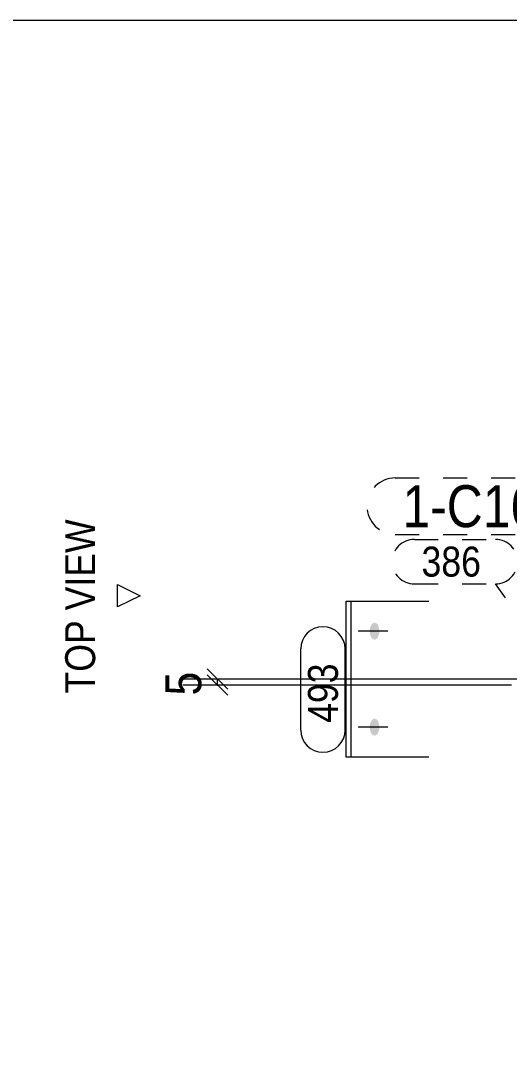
# Model space of a CAD drawing. Header units: millimetres. Extents: x 2 to 579, y 1 to 825.
# Drawn here: x 148.3 to 189, y 739.6 to 825 of the extents above; entities that cross this region are included whole.
import ezdxf

# ---------------------------------------------------------------- set-up
doc = ezdxf.new("R2010")
doc.units = ezdxf.units.MM
doc.linetypes.add('XKITLINE00', pattern=[0])
doc.linetypes.add('XKITLINE02', pattern=[4, 2, -2])
for name, color, linetype, lineweight in [('Bolt', 3, 'Continuous', 0), ('Dimensions', 7, 'Continuous', 0), ('DrawingSheet', 5, 'Continuous', 0), ('OtherObjectType', 7, 'Continuous', 0), ('Part', 2, 'Continuous', 0), ('PartMark', 7, 'Continuous', 0)]:
    doc.layers.add(name, color=color, linetype=linetype, lineweight=lineweight)
doc.styles.add('ARIAL', font='ARIAL.TTF')

# ---------------------------------------------------------------- blocks, each defined once
blk = doc.blocks.new('*A105')
at = {"layer": 'Bolt'}
blk.add_hatch(color=3, dxfattribs=at).paths.add_polyline_path([(177.4, 774.133), (177.401, 774.167), (177.404, 774.201), (177.407, 774.235), (177.411, 774.269), (177.417, 774.302), (177.423, 774.334), (177.43, 774.366), (177.438, 774.398), (177.447, 774.428), (177.456, 774.458), (177.467, 774.487), (177.478, 774.515), (177.49, 774.543), (177.503, 774.569), (177.517, 774.593), (177.531, 774.617), (177.546, 774.64), (177.561, 774.661), (177.578, 774.681), (177.594, 774.699), (177.611, 774.716), (177.629, 774.731), (177.647, 774.745), (177.665, 774.758), (177.684, 774.768), (177.703, 774.778), (177.722, 774.785), (177.742, 774.791), (177.761, 774.795), (177.781, 774.798), (177.8, 774.799), (177.82, 774.798), (177.84, 774.795), (177.859, 774.791), (177.879, 774.785), (177.898, 774.778), (177.917, 774.768), (177.935, 774.758), (177.954, 774.745), (177.972, 774.731), (177.989, 774.716), (178.007, 774.699), (178.023, 774.681), (178.039, 774.661), (178.055, 774.64), (178.07, 774.617), (178.084, 774.593), (178.098, 774.569), (178.11, 774.543), (178.122, 774.515), (178.134, 774.487), (178.144, 774.458), (178.154, 774.428), (178.163, 774.398), (178.171, 774.366), (178.178, 774.334), (178.184, 774.302), (178.189, 774.269), (178.194, 774.235), (178.197, 774.201), (178.199, 774.167), (178.201, 774.133), (178.201, 774.099), (178.201, 774.064), (178.199, 774.03), (178.197, 773.996), (178.194, 773.962), (178.189, 773.928), (178.184, 773.895), (178.178, 773.863), (178.171, 773.831), (178.163, 773.799), (178.154, 773.769), (178.144, 773.739), (178.134, 773.71), (178.122, 773.682), (178.11, 773.654), (178.098, 773.628), (178.084, 773.604), (178.07, 773.58), (178.055, 773.557), (178.039, 773.536), (178.023, 773.516), (178.007, 773.498), (177.989, 773.481), (177.972, 773.466), (177.954, 773.452), (177.935, 773.439), (177.917, 773.429), (177.898, 773.419), (177.879, 773.412), (177.859, 773.406), (177.84, 773.402), (177.82, 773.399), (177.8, 773.399), (177.781, 773.399), (177.761, 773.402), (177.742, 773.406), (177.722, 773.412), (177.703, 773.419), (177.684, 773.429), (177.665, 773.439), (177.647, 773.452), (177.629, 773.466), (177.611, 773.481), (177.594, 773.498), (177.578, 773.516), (177.561, 773.536), (177.546, 773.557), (177.531, 773.58), (177.517, 773.604), (177.503, 773.628), (177.49, 773.654), (177.478, 773.682), (177.467, 773.71), (177.456, 773.739), (177.447, 773.769), (177.438, 773.799), (177.43, 773.831), (177.423, 773.863), (177.417, 773.895), (177.411, 773.928), (177.407, 773.962), (177.404, 773.996), (177.401, 774.03), (177.4, 774.064), (177.399, 774.099)], flags=17)
at = {"layer": 'Bolt', "color": 3, "linetype": 'XKITLINE00', "lineweight": 0}
blk.add_line((178.899, 774.099), (176.44, 774.099), dxfattribs=at)
blk = doc.blocks.new('*A106')
at = {"layer": 'Bolt'}
blk.add_hatch(color=3, dxfattribs=at).paths.add_polyline_path([(177.4, 766.133), (177.401, 766.167), (177.404, 766.201), (177.407, 766.235), (177.411, 766.269), (177.417, 766.302), (177.423, 766.334), (177.43, 766.366), (177.438, 766.398), (177.447, 766.428), (177.456, 766.458), (177.467, 766.487), (177.478, 766.515), (177.49, 766.543), (177.503, 766.569), (177.517, 766.593), (177.531, 766.617), (177.546, 766.64), (177.561, 766.661), (177.578, 766.681), (177.594, 766.699), (177.611, 766.716), (177.629, 766.731), (177.647, 766.745), (177.665, 766.758), (177.684, 766.768), (177.703, 766.778), (177.722, 766.785), (177.742, 766.791), (177.761, 766.795), (177.781, 766.798), (177.8, 766.799), (177.82, 766.798), (177.84, 766.795), (177.859, 766.791), (177.879, 766.785), (177.898, 766.778), (177.917, 766.768), (177.935, 766.758), (177.954, 766.745), (177.972, 766.731), (177.989, 766.716), (178.007, 766.699), (178.023, 766.681), (178.039, 766.661), (178.055, 766.64), (178.07, 766.617), (178.084, 766.593), (178.098, 766.569), (178.11, 766.543), (178.122, 766.515), (178.134, 766.487), (178.144, 766.458), (178.154, 766.428), (178.163, 766.398), (178.171, 766.366), (178.178, 766.334), (178.184, 766.302), (178.189, 766.269), (178.194, 766.235), (178.197, 766.201), (178.199, 766.167), (178.201, 766.133), (178.201, 766.099), (178.201, 766.064), (178.199, 766.03), (178.197, 765.996), (178.194, 765.962), (178.189, 765.928), (178.184, 765.895), (178.178, 765.863), (178.171, 765.831), (178.163, 765.799), (178.154, 765.769), (178.144, 765.739), (178.134, 765.71), (178.122, 765.682), (178.11, 765.654), (178.098, 765.628), (178.084, 765.604), (178.07, 765.58), (178.055, 765.557), (178.039, 765.536), (178.023, 765.516), (178.007, 765.498), (177.989, 765.481), (177.972, 765.466), (177.954, 765.452), (177.935, 765.439), (177.917, 765.429), (177.898, 765.419), (177.879, 765.412), (177.859, 765.406), (177.84, 765.402), (177.82, 765.399), (177.8, 765.399), (177.781, 765.399), (177.761, 765.402), (177.742, 765.406), (177.722, 765.412), (177.703, 765.419), (177.684, 765.429), (177.665, 765.439), (177.647, 765.452), (177.629, 765.466), (177.611, 765.481), (177.594, 765.498), (177.578, 765.516), (177.561, 765.536), (177.546, 765.557), (177.531, 765.58), (177.517, 765.604), (177.503, 765.628), (177.49, 765.654), (177.478, 765.682), (177.467, 765.71), (177.456, 765.739), (177.447, 765.769), (177.438, 765.799), (177.43, 765.831), (177.423, 765.863), (177.417, 765.895), (177.411, 765.928), (177.407, 765.962), (177.404, 765.996), (177.401, 766.03), (177.4, 766.064), (177.399, 766.099)], flags=17)
at = {"layer": 'Bolt', "color": 3, "linetype": 'XKITLINE00', "lineweight": 0}
blk.add_line((178.899, 766.099), (176.44, 766.099), dxfattribs=at)
blk = doc.blocks.new('*A109')
at = {"layer": 'Part', "color": 2, "linetype": 'XKITLINE00', "lineweight": 0}
for p, q in [((175.443, 763.599), (175.443, 776.599)), ((175.443, 776.599), (182.316, 776.599)), ((175.852, 763.599), (175.852, 776.599)), ((182.316, 763.599), (175.443, 763.599))]:
    blk.add_line(p, q, dxfattribs=at)
blk = doc.blocks.new('*A123')
at = {"layer": 'DrawingSheet', "color": 5, "linetype": 'XKITLINE00', "lineweight": 0}
blk.add_line((579, 825), (5, 825), dxfattribs=at)
blk = doc.blocks.new('*A277')
at = {"layer": 'Dimensions', "color": 7, "linetype": 'XKITLINE00', "lineweight": 0}
for p, q in [((163.854, 770.947), (165.551, 769.25)), ((201.201, 770.099), (161.852, 770.099)), ((163.854, 770.447), (165.551, 768.75)), ((164.702, 769.599), (164.702, 770.099)), ((189.206, 769.599), (161.852, 769.599))]:
    blk.add_line(p, q, dxfattribs=at)
at = {"layer": 'Dimensions', "color": 3}
for p in [(164.702, 770.099), (164.702, 769.599)]:
    blk.add_point(p, dxfattribs=at)
at = {"layer": 'Dimensions', "color": 3, "style": 'ARIAL', "width": 0.85}
blk.add_text('5', height=3, rotation=90.00021, dxfattribs=at).set_placement((163.352, 768.736))
blk = doc.blocks.new('*A291')
at = {"layer": 'PartMark', "color": 7, "linetype": 'XKITLINE02', "lineweight": 0}
for p, q in [((181.114, 781.745), (187.876, 781.745)), ((181.114, 778.045), (187.876, 778.045)), ((193.376, 770.369), (187.876, 778.045))]:
    blk.add_line(p, q, dxfattribs=at)
for centre, start, end in [((181.114, 779.895), 90, 270), ((187.876, 779.895), 270, 90)]:
    blk.add_arc(centre, 1.85, start, end, dxfattribs=at)
at = {"layer": 'PartMark', "color": 3, "style": 'ARIAL', "width": 0.85}
blk.add_text('386', height=2.5, dxfattribs=at).set_placement((181.714, 778.645))
blk = doc.blocks.new('*A292')
at = {"layer": 'PartMark', "color": 7, "linetype": 'XKITLINE00', "lineweight": 0}
for p, q in [((171.643, 765.849), (171.643, 772.611)), ((175.343, 765.849), (175.343, 772.611))]:
    blk.add_line(p, q, dxfattribs=at)
for centre, start, end in [((173.493, 772.611), 0, 180), ((173.493, 765.849), 180, 0)]:
    blk.add_arc(centre, 1.85, start, end, dxfattribs=at)
at = {"layer": 'PartMark', "color": 3, "style": 'ARIAL', "width": 0.85}
blk.add_text('493', height=2.5, rotation=90.00021, dxfattribs=at).set_placement((174.743, 766.449))
blk = doc.blocks.new('*A293')
at = {"layer": 'PartMark', "color": 7, "linetype": 'XKITLINE02', "lineweight": 0}
for p, q in [((179.521, 786.865), (203.17, 786.865)), ((179.521, 782.165), (203.17, 782.165)), ((204.981, 777.753), (203.17, 782.165))]:
    blk.add_line(p, q, dxfattribs=at)
for centre, start, end in [((179.521, 784.515), 90, 270), ((203.17, 784.515), 270, 90)]:
    blk.add_arc(centre, 2.35, start, end, dxfattribs=at)
at = {"layer": 'PartMark', "color": 1, "style": 'ARIAL', "width": 0.85}
blk.add_text('1-C16', height=3.5, dxfattribs=at).set_placement((180.121, 782.765))
at = {"layer": 'PartMark', "color": 3, "style": 'ARIAL', "width": 0.85}
for s, p in [('/', (193.883, 782.765)), ('114', (195.894, 782.765))]:
    blk.add_text(s, height=3, dxfattribs=at).set_placement(p)
blk = doc.blocks.new('*A295')
at = {"layer": 'OtherObjectType', "color": 7, "linetype": 'XKITLINE00', "lineweight": 0}
for p, q in [((156.377, 776.116), (156.377, 777.991)), ((156.377, 777.991), (158.252, 777.054)), ((158.252, 777.054), (156.377, 776.116)), ((158.252, 777.054), (158.252, 777.054)), ((253.765, 751.684), (254.702, 753.559)), ((254.702, 753.559), (255.64, 751.684)), ((254.702, 753.559), (254.702, 753.559)), ((255.64, 751.684), (253.765, 751.684)), ((246.548, 739.559), (253.606, 739.559))]:
    blk.add_line(p, q, dxfattribs=at)
at = {"layer": 'OtherObjectType', "color": 7, "style": 'ARIAL', "width": 0.85}
blk.add_text('TOP VIEW', height=2.5, rotation=90, dxfattribs=at).set_placement((154.502, 768.903))
for s, p in [('FRONT VIEW', (244.238, 747.309)), ('E', (246.548, 740.309)), ('E', (251.382, 740.309)), ('-', (249.522, 740.309))]:
    blk.add_text(s, height=2.5, dxfattribs=at).set_placement(p)

msp = doc.modelspace()

# ---------------------------------------------------------------- block references
at = {"lineweight": 0}
for name in ['*A123', '*A293', '*A291', '*A109', '*A292', '*A105', '*A277', '*A106']:
    msp.add_blockref(name, (0, 0), dxfattribs=at)
at = {"layer": 'OtherObjectType', "lineweight": 0}
msp.add_blockref('*A295', (0, 0), dxfattribs=at)

doc.saveas('drawing.dxf')
